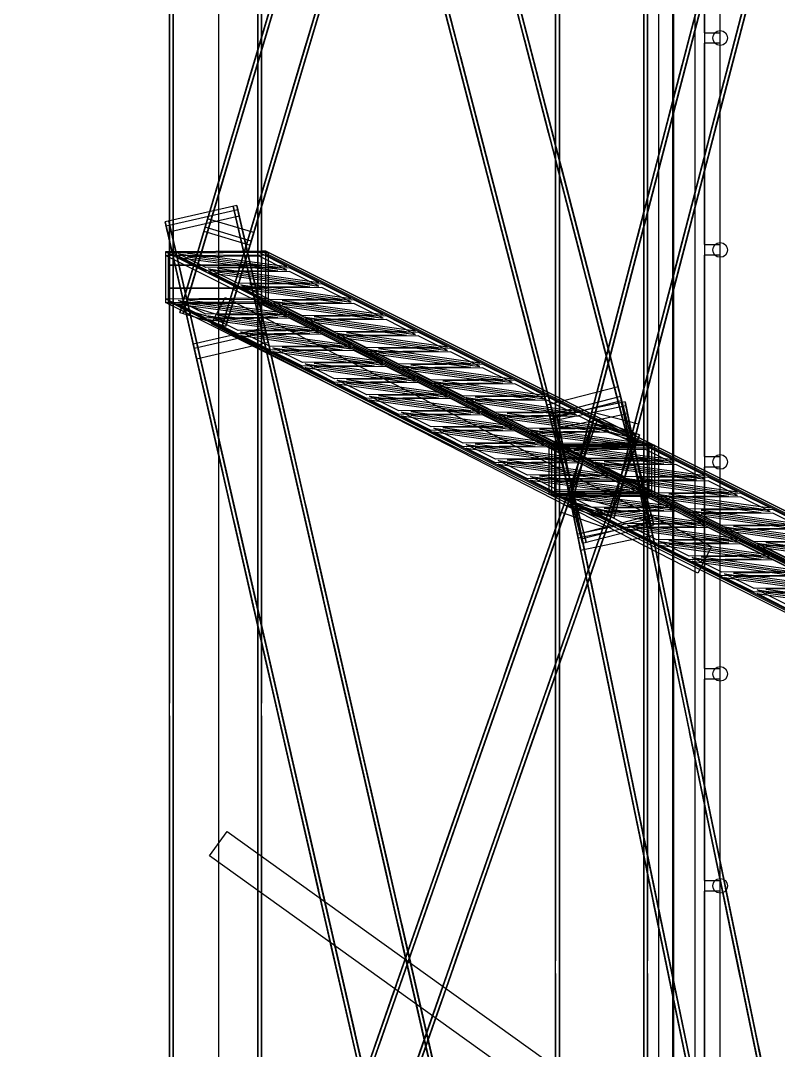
# Model space of a CAD drawing. Header units: millimetres. Extents: x -52000 to 48850, y -48850 to 51750.
# Drawn here: x 10455 to 13753, y -9019 to -4537 of the extents above; entities that cross this region are included whole.
import ezdxf

# ---------------------------------------------------------------- set-up
doc = ezdxf.new("R2010")
doc.units = ezdxf.units.MM
doc.layers.add('D-STR-DECK', color=7, linetype='Continuous', lineweight=25)
doc.layers.add('D-STR-STRC', color=7, linetype='Continuous', lineweight=25)

msp = doc.modelspace()

# ---------------------------------------------------------------- linework, layer by layer
at = {"layer": 'D-STR-DECK'}
for points in [[(13500, -11070), (13500, 11070), (13297.5, 10904), (13297.5, -10904)], [(13500, -11070), (13500, 11070), (13297.5, 10904), (13297.5, -10904)], [(13500, -11070), (13500, 11070), (13390, 11070), (13390, -11070)], [(13500, -11070), (13500, 11070), (13390, 11070), (13390, -11070)], [(13432.5, -11014.6), (13432.5, 11014.6), (11315.7, 9278.9), (11315.7, -9278.9)], [(13432.5, -11014.6), (13432.5, 11014.6), (13231, 10849.4), (13231, -10849.4)], [(13432.5, -11014.6), (13432.5, 11014.6), (13292.5, 11014.6), (13292.5, -11014.6)], [(9300, -10904), (13297.5, -10904), (13297.5, 10904), (9300, 10904)], [(13500, -4589.4), (13500, -3713.1), (13430, -3713.1), (13430, -4589.4)], [(13500, -5511.9), (13500, -4635.6), (13430, -4635.6), (13430, -5511.9)], [(13500, -6434.4), (13500, -5558.1), (13430, -5558.1), (13430, -6434.4)], [(11345.3, -5741.4), (13462.1, -6826.3), (13402.9, -6942), (11286, -5857.1)], [(13500, -7356.9), (13500, -6480.6), (13430, -6480.6), (13430, -7356.9)], [(13500, -8279.4), (13500, -7403.1), (13430, -7403.1), (13430, -8279.4)], [(11353.6, -8066.2), (13470.4, -9585), (13394.6, -9690.6), (11277.8, -8171.8)], [(13500, -9201.9), (13500, -8325.6), (13430, -8325.6), (13430, -9201.9)]]:
    msp.add_lwpolyline(points, close=True, dxfattribs=at)
for centre in [(13500, -4612.5), (13500, -5535), (13500, -6457.5), (13500, -7380), (13500, -8302.5)]:
    msp.add_circle(centre, 32, dxfattribs=at)
at = {"layer": 'D-STR-STRC'}
for points in [[(12783.9, -12983.9), (12783.9, 12983.9)], [(13183.9, -12983.9), (13183.9, 12983.9)], [(11103.4, -11303.4), (11103.4, 11303.4)], [(11503.4, -11303.4), (11503.4, 11303.4)], [(13066.5, -6172.5), (11386, 319.5)], [(13071, -6189.9), (11390.5, 302)], [(12756.7, -6252.7), (11076.2, 239.3)], [(12761.2, -6270.1), (11080.7, 221.8)], [(12933.2, 197.8), (11252.7, -5453.9)], [(12938.4, 215.4), (11257.9, -5436.3)], [(14616.3, 189.9), (12924.9, -6302.1)], [(14620.8, 207.1), (12929.4, -6284.9)], [(13134.5, 137.9), (11454, -5513.8)], [(13139.7, 155.6), (11459.2, -5496.1)], [(14819.5, 136.9), (13128.1, -6355)], [(14824, 154.1), (13132.6, -6337.8)], [(12828.1, -155.6), (11147.6, -5807.3)], [(12833.4, -137.9), (11152.9, -5789.6)], [(14526.7, -154.1), (12835.3, -6646.1)], [(14531.2, -136.9), (12839.7, -6628.9)], [(13029.4, -215.4), (11348.9, -5867.1)], [(13034.7, -197.8), (11354.2, -5849.5)], [(13206.6, -6713.8), (11526.1, -221.8)], [(14729.9, -207.1), (13038.5, -6699)], [(14734.4, -189.9), (13043, -6681.8)], [(13211.1, -6731.3), (11530.6, -239.3)], [(12896.8, -6794), (11216.3, -302)], [(12901.4, -6811.4), (11220.9, -319.5)], [(13076.9, -12673.4), (11396.4, -5341.2)], [(11407, -5387.3), (11396.4, -5341.2)], [(13080.8, -12690.6), (11400.3, -5358.4)], [(12765, -12744.9), (11084.5, -5412.7)], [(11095.1, -5458.8), (11084.5, -5412.7)], [(11269, -5399.1), (11257.9, -5436.3)], [(12768.9, -12762.1), (11088.4, -5429.9)], [(11470.3, -5458.9), (11459.2, -5496.1)], [(12765.5, -6383.7), (11085, -5543.5)], [(11096.9, -5549.4), (11085, -5543.5)], [(12785.3, -6383.6), (11104.8, -5543.3)], [(13182.5, -6380.7), (11502, -5540.5)], [(13202.4, -6380.6), (11521.9, -5540.3)], [(11533.8, -5546.3), (11521.9, -5540.3)], [(11103.4, -5701.7), (11103.4, -5601.7)], [(11503.4, -5701.7), (11503.4, -5601.7)], [(12765.5, -6603.3), (11085, -5763.1)], [(11096.9, -5769), (11085, -5763.1)], [(12785.3, -6603.2), (11104.8, -5762.9)], [(11158.7, -5770.1), (11147.6, -5807.3)], [(13182.5, -6600.3), (11502, -5760.1)], [(13202.4, -6600.2), (11521.9, -5759.9)], [(11533.8, -5765.9), (11521.9, -5759.9)], [(11360, -5829.9), (11348.9, -5867.1)], [(13198.9, -13205.8), (11518.4, -5873.6)], [(13202.9, -13222.9), (11522.4, -5890.7)], [(11532.9, -5936.9), (11522.4, -5890.7)], [(12887, -13277.3), (11206.5, -5945)], [(12890.9, -13294.4), (11210.4, -5962.2)], [(11221, -6008.4), (11210.4, -5962.2)], [(13066.5, -6172.5), (13055.7, -6130.7)], [(12756.7, -6252.7), (12745.9, -6210.8)], [(14777.6, -14379.4), (13086.1, -6196)], [(13097.1, -6248.9), (13086.1, -6196)], [(14781, -14395.8), (13089.5, -6212.4)], [(12949.9, -6271), (11269.4, -11082.5)], [(14464.2, -14444.1), (12772.8, -6260.7)], [(12783.7, -6313.7), (12772.8, -6260.7)], [(12940.9, -6240.5), (12929.4, -6284.9)], [(12949.9, -6271), (12938.6, -6303.3)], [(12943.7, -6288.8), (11263.2, -11100.3)], [(14467.6, -14460.6), (12776.2, -6277.2)], [(13144.1, -6293.5), (13132.6, -6337.8)], [(13141.9, -6358), (11461.4, -11169.5)], [(13148.1, -6340.3), (11467.6, -11151.8)], [(13148.1, -6340.3), (13136.8, -6372.6)], [(12765.5, -6383.7), (12753.6, -6377.8)], [(14457.2, -7229.7), (12765.8, -6384)], [(12778.6, -6390.5), (12765.8, -6384)], [(14477, -7229.6), (12785.6, -6383.9)], [(14873.7, -7226.2), (13182.3, -6380.5)], [(13202.4, -6380.6), (13190.5, -6374.6)], [(14893.5, -7226.1), (13202.1, -6380.4)], [(13215, -6386.8), (13202.1, -6380.4)], [(12783.9, -6542), (12783.9, -6442)], [(13183.9, -6542), (13183.9, -6442)], [(12825.9, -6625.9), (11145.4, -11437.4)], [(12765.5, -6603.3), (12753.6, -6597.4)], [(14457.2, -7449.3), (12765.8, -6603.6)], [(12778.6, -6610), (12765.8, -6603.6)], [(14477, -7449.1), (12785.6, -6603.4)], [(12846.8, -6601.7), (12835.3, -6646.1)], [(14873.7, -7445.8), (13182.3, -6600.1)], [(13202.4, -6600.2), (13190.5, -6594.2)], [(14893.5, -7445.6), (13202.1, -6599.9)], [(13215, -6606.3), (13202.1, -6599.9)], [(12819.7, -6643.6), (11139.2, -11455.1)], [(12819.7, -6643.6), (12808.5, -6675.9)], [(13050, -6654.6), (13038.5, -6699)], [(13018, -6712.9), (11337.5, -11524.3)], [(13024.2, -6695.1), (11343.7, -11506.6)], [(13018, -6712.9), (13006.7, -6745.2)], [(14883.1, -14890.1), (13191.7, -6706.7)], [(13211.1, -6731.3), (13200.3, -6689.4)], [(14886.5, -14906.6), (13195.1, -6723.2)], [(13206, -6776.1), (13195.1, -6723.2)], [(14569.7, -14954.9), (12878.3, -6771.5)], [(14573.1, -14971.3), (12881.7, -6788)], [(12892.7, -6840.9), (12881.7, -6788)], [(12901.4, -6811.4), (12890.5, -6769.6)]]:
    msp.add_lwpolyline(points, dxfattribs=at)
for points in [[(12799.9, -12983.9), (12799.9, -12983.9), (12799.9, 12983.9), (12799.9, 12983.9)], [(13167.9, -12983.9), (13167.9, -12983.9), (13167.9, 12983.9), (13167.9, 12983.9)], [(11119.4, -11303.4), (11119.4, -11303.4), (11119.4, 11303.4), (11119.4, 11303.4)], [(11487.4, -11303.4), (11487.4, -11303.4), (11487.4, 11303.4), (11487.4, 11303.4)], [(13195.7, -6735.3), (13051, -6176.5), (11370.5, 315.5), (11515.2, -243.3)], [(13211.1, -6731.3), (13066.5, -6172.5), (11386, 319.5), (11530.6, -239.3)], [(12901.4, -6811.4), (12756.7, -6252.7), (11076.2, 239.3), (11220.9, -319.5)], [(12916.8, -6807.4), (12772.2, -6248.7), (11091.7, 243.3), (11236.3, -315.5)], [(12938.4, 215.4), (12828.1, -155.6), (11147.6, -5807.3), (11257.9, -5436.3)], [(12953.8, 210.9), (12843.5, -160.1), (11163, -5811.9), (11273.3, -5440.8)], [(14620.8, 207.1), (14526.7, -154.1), (12835.3, -6646.1), (12929.4, -6284.9)], [(14636.3, 203), (14542.2, -158.1), (12850.7, -6650.1), (12944.9, -6288.9)], [(13124.4, 160.1), (13014.1, -210.9), (11333.6, -5862.6), (11443.9, -5491.6)], [(13139.7, 155.6), (13029.4, -215.4), (11348.9, -5867.1), (11459.2, -5496.1)], [(14808.5, 158.1), (14714.4, -203), (13023, -6695), (13117.1, -6333.8)], [(14824, 154.1), (14729.9, -207.1), (13038.5, -6699), (13132.6, -6337.8)], [(12319, -4561.7), (12202.6, -4112.1), (12073.4, -3612.9)], [(12334.5, -4557.7), (12218.1, -4108.1), (12088.9, -3608.9)], [(12339.8, -4578.2), (12210.6, -4079), (12094.2, -3629.4)], [(12324.3, -4582.2), (12195.1, -4083), (12078.7, -3633.4)], [(11103.4, -5601.7), (11103.4, -5601.7), (11103.4, -3795.3), (11103.4, -3795.3)], [(11119.4, -5601.7), (11119.4, -5601.7), (11119.4, -3795.3), (11119.4, -3795.3)], [(11487.4, -5601.7), (11487.4, -5601.7), (11487.4, -3795.3), (11487.4, -3795.3)], [(11503.4, -5601.7), (11503.4, -5601.7), (11503.4, -3795.3), (11503.4, -3795.3)], [(12753.3, -5026.6), (12636.9, -4576.9), (12507.7, -4077.7)], [(12768.8, -5022.6), (12652.4, -4572.9), (12523.2, -4073.7)], [(11652.7, -4108.7), (11575.2, -4369.3), (11446.2, -4803)], [(11659.5, -4085.7), (11530.6, -4519.4), (11453.1, -4780)], [(11668, -4113.2), (11590.5, -4373.8), (11461.6, -4807.6)], [(11674.9, -4090.2), (11545.9, -4524), (11468.4, -4784.6)], [(12758.6, -5047), (12629.4, -4547.9), (12513, -4098.2)], [(12774.1, -5043), (12644.9, -4543.8), (12528.5, -4094.2)], [(11838.7, -4164), (11761.2, -4424.6), (11632.2, -4858.3)], [(11845.5, -4141), (11716.5, -4574.7), (11639, -4835.3)], [(11860.8, -4145.5), (11731.9, -4579.3), (11654.4, -4839.9)], [(12459, -5102.7), (12342.6, -4653.1), (12213.4, -4153.9)], [(12474.5, -5098.7), (12358.1, -4649.1), (12228.9, -4149.9)], [(11854, -4168.5), (11776.5, -4429.1), (11647.5, -4862.9)], [(12464.3, -5123.2), (12335.1, -4624), (12218.7, -4174.4)], [(12479.8, -5119.2), (12350.6, -4620), (12234.2, -4170.4)], [(13471, -4206.2), (13404.9, -4459.9), (13275.5, -4956.5)], [(13475.8, -4187.5), (13346.4, -4684.1), (13280.3, -4937.8)], [(13486.4, -4210.2), (13420.3, -4463.9), (13291, -4960.5)], [(13491.3, -4191.5), (13361.9, -4688.1), (13295.8, -4941.8)], [(13658.7, -4255.1), (13592.6, -4508.8), (13463.2, -5005.4)], [(13663.6, -4236.4), (13534.2, -4733), (13468.1, -4986.7)], [(13679, -4240.4), (13549.7, -4737.1), (13483.6, -4990.7)], [(13674.2, -4259.2), (13608.1, -4512.8), (13478.7, -5009.5)], [(12783.9, -6442), (12783.9, -6442), (12783.9, -4355.5), (12783.9, -4355.5)], [(12799.9, -6442), (12799.9, -6442), (12799.9, -4355.5), (12799.9, -4355.5)], [(13167.9, -6442), (13167.9, -6442), (13167.9, -4355.5), (13167.9, -4355.5)], [(13183.9, -6442), (13183.9, -6442), (13183.9, -4355.5), (13183.9, -4355.5)], [(11519.5, -4556.6), (11390.5, -4990.4), (11313, -5251)], [(11534.8, -4561.2), (11405.9, -4995), (11328.4, -5255.6)], [(11512.7, -4579.6), (11435.2, -4840.2), (11306.2, -5274)], [(11528, -4584.2), (11450.5, -4844.8), (11321.5, -5278.6)], [(11705.5, -4611.9), (11576.5, -5045.7), (11499, -5306.3)], [(12908.9, -5563.6), (12792.5, -5113.9), (12663.3, -4614.7)], [(11698.6, -4634.9), (11621.1, -4895.5), (11492.1, -5329.3)], [(11713.9, -4639.5), (11636.5, -4900.1), (11507.5, -5333.9)], [(11720.8, -4616.5), (11591.8, -5050.3), (11514.3, -5310.9)], [(12893.4, -5567.6), (12777, -5117.9), (12647.8, -4618.7)], [(12898.7, -5588), (12769.5, -5088.9), (12653.1, -4639.2)], [(12914.2, -5584), (12785, -5084.8), (12668.6, -4635.2)], [(12599.1, -5643.7), (12482.7, -5194.1), (12353.5, -4694.9)], [(12614.6, -5639.7), (12498.2, -5190.1), (12369, -4690.9)], [(12604.4, -5664.2), (12475.2, -5165), (12358.8, -4715.4)], [(12619.9, -5660.2), (12490.7, -5161), (12374.3, -4711.4)], [(13330, -4747.2), (13263.9, -5000.9), (13134.5, -5497.5)], [(13334.9, -4728.5), (13205.5, -5225.1), (13139.4, -5478.8)], [(13350.4, -4732.5), (13221, -5229.1), (13154.9, -5482.8)], [(13345.5, -4751.2), (13279.4, -5004.9), (13150, -5501.5)], [(13522.6, -4777.4), (13393.2, -5274), (13327.1, -5527.7)], [(13538.1, -4781.4), (13408.7, -5278), (13342.6, -5531.7)], [(13517.7, -4796.1), (13451.6, -5049.8), (13322.2, -5546.4)], [(13533.2, -4800.2), (13467.1, -5053.8), (13337.7, -5550.5)], [(11372.6, -5050.6), (11295.1, -5311.2), (11174.2, -5718)], [(11379.5, -5027.6), (11258.5, -5434.4), (11181, -5695)], [(11388, -5055.2), (11310.5, -5315.8), (11189.5, -5722.6)], [(11394.8, -5032.2), (11273.8, -5439), (11196.3, -5699.6)], [(11558.6, -5105.9), (11481.1, -5366.5), (11360.1, -5773.3)], [(11565.4, -5082.9), (11444.5, -5489.7), (11367, -5750.3)], [(11580.7, -5087.5), (11459.8, -5494.3), (11382.3, -5754.9)], [(11573.9, -5110.5), (11496.4, -5371.1), (11375.5, -5777.9)], [(13033.4, -6108.6), (12917, -5658.9), (12787.8, -5159.7)], [(13038.7, -6129), (12909.5, -5629.9), (12793.1, -5180.2)], [(13048.9, -6104.5), (12932.5, -5654.9), (12803.3, -5155.7)], [(13054.2, -6125), (12925, -5625.8), (12808.6, -5176.2)], [(12739.1, -6184.7), (12622.7, -5735.1), (12493.5, -5235.9)], [(12754.6, -6180.7), (12638.2, -5731.1), (12509, -5231.9)], [(12744.4, -6205.2), (12615.2, -5706), (12498.8, -5256.4)], [(12759.9, -6201.2), (12630.7, -5702), (12514.3, -5252.4)], [(13189, -5288.2), (13123, -5541.9), (12993.6, -6038.5)], [(13193.9, -5269.5), (13064.5, -5766.1), (12998.4, -6019.8)], [(13209.4, -5273.5), (13080, -5770.1), (13013.9, -6023.8)], [(13204.5, -5292.2), (13138.4, -5545.9), (13009, -6042.5)], [(13381.7, -5318.4), (13252.3, -5815), (13186.2, -6068.7)], [(13397.1, -5322.4), (13267.8, -5819), (13201.7, -6072.7)], [(11088.4, -5429.9), (11400.3, -5358.4), (11396.4, -5341.2), (11084.5, -5412.7)], [(11210.4, -5962.2), (11522.4, -5890.7), (11396.4, -5341.2), (11084.5, -5412.7)], [(13187.3, -13226.5), (13061.3, -12677), (11380.8, -5344.8), (11506.8, -5894.3)], [(13202.9, -13222.9), (13076.9, -12673.4), (11396.4, -5341.2), (11522.4, -5890.7)], [(13376.8, -5337.1), (13310.7, -5590.8), (13181.3, -6087.4)], [(13392.3, -5341.2), (13326.2, -5594.8), (13196.8, -6091.5)], [(12890.9, -13294.4), (12765, -12744.9), (11084.5, -5412.7), (11210.4, -5962.2)], [(11221, -6008.4), (11532.9, -5936.9), (11407, -5387.3), (11095.1, -5458.8)], [(12906.5, -13290.9), (12780.6, -12741.3), (11100.1, -5409.1), (11226, -5958.6)], [(11470.3, -5458.9), (11269, -5399.1), (11158.7, -5770.1), (11360, -5829.9)], [(11459.2, -5496.1), (11257.9, -5436.3), (11147.6, -5807.3), (11348.9, -5867.1)], [(11459.2, -5496.1), (11257.9, -5436.3), (11252.7, -5453.9), (11454, -5513.8)], [(11627.2, -6419.7), (11525.8, -5977.5), (11404, -5446)], [(11631.3, -6437.5), (11509.5, -5906.1), (11408.1, -5463.9)], [(11642.8, -6416.1), (11541.4, -5973.9), (11419.6, -5442.4)], [(11646.9, -6434), (11525.1, -5902.5), (11423.7, -5460.3)], [(11346.4, -6484), (11245.1, -6041.8), (11123.3, -5510.4)], [(13202.4, -6380.6), (12765.5, -6383.7), (11085, -5543.5), (11521.9, -5540.3)], [(11521.9, -5759.9), (11521.9, -5540.3), (11085, -5543.5), (11085, -5763.1)], [(11104.8, -5762.9), (11104.8, -5543.3), (11085, -5543.5), (11085, -5763.1)], [(13202.4, -6396.6), (12765.5, -6399.7), (11085, -5559.5), (11521.9, -5556.3)], [(11533.8, -5765.9), (11533.8, -5546.3), (11096.9, -5549.4), (11096.9, -5769)], [(11330.9, -6487.6), (11229.5, -6045.4), (11107.7, -5513.9)], [(11335, -6505.4), (11213.1, -5974), (11111.8, -5531.8)], [(11350.5, -6501.9), (11228.7, -5970.4), (11127.4, -5528.2)], [(11574.2, -5609.3), (11261.5, -5611.6), (11142, -5551.8)], [(11613.6, -5606.3), (11494, -5546.6), (11181.3, -5548.8)], [(11521.9, -5759.9), (11521.9, -5540.3), (11502, -5540.5), (11502, -5760.1)], [(11103.4, -5601.7), (11503.4, -5601.7), (11503.4, -5601.7), (11103.4, -5601.7)], [(11574.2, -5625.3), (11261.5, -5627.6), (11142, -5567.8)], [(11613.6, -5622.3), (11494, -5562.5), (11181.3, -5564.8)], [(11714.3, -5679.4), (11401.5, -5681.6), (11273.4, -5617.5)], [(11714.3, -5695.3), (11401.5, -5697.6), (11273.4, -5633.5)], [(11753.6, -5676.4), (11625.5, -5612.3), (11312.7, -5614.5)], [(11753.6, -5692.3), (11625.5, -5628.3), (11312.7, -5630.5)], [(11854.3, -5749.4), (11541.6, -5751.6), (11413.4, -5687.5)], [(11893.6, -5746.4), (11765.5, -5682.3), (11452.7, -5684.6)], [(11103.4, -7508.1), (11103.4, -7508.1), (11103.4, -5701.7), (11103.4, -5701.7)], [(11103.4, -5701.7), (11503.4, -5701.7), (11503.4, -5701.7), (11103.4, -5701.7)], [(11119.4, -7508.1), (11119.4, -7508.1), (11119.4, -5701.7), (11119.4, -5701.7)], [(11854.3, -5765.3), (11541.6, -5767.6), (11413.4, -5703.5)], [(11893.6, -5762.3), (11765.5, -5698.3), (11452.7, -5700.5)], [(11487.4, -7508.1), (11487.4, -7508.1), (11487.4, -5701.7), (11487.4, -5701.7)], [(11503.4, -7508.1), (11503.4, -7508.1), (11503.4, -5701.7), (11503.4, -5701.7)], [(13165.6, -6619.2), (13049.2, -6169.6), (12927.9, -5700.7)], [(13170.9, -6639.7), (13049.5, -6170.8), (12933.2, -5721.2)], [(13181.1, -6615.2), (13064.7, -6165.6), (12943.3, -5696.7)], [(13186.4, -6635.7), (13065, -6166.8), (12948.6, -5717.2)], [(13202.4, -6584.2), (12765.5, -6587.4), (11085, -5747.1), (11521.9, -5744)], [(13202.4, -6600.2), (12765.5, -6603.3), (11085, -5763.1), (11521.9, -5759.9)], [(11574.2, -5813), (11261.5, -5815.2), (11142, -5755.5)], [(11574.2, -5828.9), (11261.5, -5831.2), (11142, -5771.4)], [(11613.6, -5810), (11494, -5750.2), (11181.3, -5752.5)], [(11613.6, -5825.9), (11494, -5766.2), (11181.3, -5768.4)], [(11994.4, -5819.4), (11681.6, -5821.6), (11553.5, -5757.6)], [(11994.4, -5835.4), (11681.6, -5837.6), (11553.5, -5773.5)], [(12033.7, -5816.4), (11905.5, -5752.3), (11592.8, -5754.6)], [(12033.7, -5832.4), (11905.5, -5768.3), (11592.8, -5770.5)], [(12871.3, -6695.4), (12754.9, -6245.8), (12633.6, -5776.9)], [(12886.8, -6691.4), (12770.4, -6241.8), (12649, -5772.9)], [(11354.2, -5849.5), (11152.9, -5789.6), (11147.6, -5807.3), (11348.9, -5867.1)], [(11714.3, -5883), (11401.5, -5885.2), (11273.4, -5821.2)], [(11753.6, -5880), (11625.5, -5815.9), (11312.7, -5818.2)], [(12173.7, -5886.4), (12045.6, -5822.3), (11732.8, -5824.6)], [(12876.6, -6715.9), (12755.2, -6247), (12638.9, -5797.4)], [(12892.1, -6711.9), (12770.7, -6243), (12654.3, -5793.4)], [(13053, -5810.5), (12932, -6274.9), (12865.9, -6528.6)], [(13068.5, -5814.5), (12947.5, -6279), (12881.4, -6532.6)], [(11714.3, -5899), (11401.5, -5901.2), (11273.4, -5837.1)], [(11753.6, -5896), (11625.5, -5831.9), (11312.7, -5834.1)], [(12134.4, -5889.4), (11821.6, -5891.7), (11693.5, -5827.6)], [(12134.4, -5905.4), (11821.6, -5907.6), (11693.5, -5843.6)], [(12173.7, -5902.4), (12045.6, -5838.3), (11732.8, -5840.6)], [(13048.1, -5829.2), (12982, -6082.9), (12861, -6547.3)], [(13063.6, -5833.2), (12997.5, -6086.9), (12876.5, -6551.4)], [(13240.7, -5859.4), (13119.7, -6323.8), (13053.6, -6577.5)], [(13256.2, -5863.4), (13135.2, -6327.9), (13069.1, -6581.6)], [(11210.4, -5962.2), (11522.4, -5890.7), (11518.4, -5873.6), (11206.5, -5945)], [(11854.3, -5953), (11541.6, -5955.3), (11413.4, -5891.2)], [(11854.3, -5969), (11541.6, -5971.2), (11413.4, -5907.2)], [(11893.6, -5950), (11765.5, -5885.9), (11452.7, -5888.2)], [(11893.6, -5966), (11765.5, -5901.9), (11452.7, -5904.2)], [(12274.4, -5959.4), (11961.7, -5961.7), (11833.5, -5897.6)], [(12274.4, -5975.4), (11961.7, -5977.7), (11833.5, -5913.6)], [(12313.8, -5956.4), (12185.6, -5892.4), (11872.9, -5894.6)], [(12313.8, -5972.4), (12185.6, -5908.3), (11872.9, -5910.6)], [(13235.8, -5878.1), (13169.7, -6131.8), (13048.7, -6596.2)], [(13251.3, -5882.1), (13185.2, -6135.8), (13064.2, -6600.3)], [(12033.7, -6020), (11905.5, -5956), (11592.8, -5958.2)], [(11994.4, -6023), (11681.6, -6025.3), (11553.5, -5961.2)], [(11994.4, -6039), (11681.6, -6041.2), (11553.5, -5977.2)], [(12033.7, -6036), (11905.5, -5971.9), (11592.8, -5974.2)], [(12414.5, -6029.5), (12101.7, -6031.7), (11973.6, -5967.6)], [(12414.5, -6045.4), (12101.7, -6047.7), (11973.6, -5983.6)], [(12453.8, -6026.5), (12325.7, -5962.4), (12012.9, -5964.6)], [(12453.8, -6042.4), (12325.7, -5978.4), (12012.9, -5980.6)], [(11767.2, -7030.7), (11665.9, -6588.5), (11536.4, -6023.6)], [(11771.3, -7048.5), (11641.8, -6483.7), (11540.5, -6041.5)], [(11782.8, -7027.1), (11681.5, -6584.9), (11552, -6020)], [(11786.9, -7045), (11657.4, -6480.1), (11556.1, -6037.9)], [(12134.4, -6093.1), (11821.6, -6095.3), (11693.5, -6031.2)], [(12134.4, -6109), (11821.6, -6111.3), (11693.5, -6047.2)], [(12173.7, -6090.1), (12045.6, -6026), (11732.8, -6028.2)], [(12173.7, -6106), (12045.6, -6042), (11732.8, -6044.2)], [(12554.5, -6099.5), (12241.8, -6101.7), (12113.6, -6037.7)], [(12593.9, -6096.5), (12465.7, -6032.4), (12152.9, -6034.7)], [(12593.9, -6112.5), (12465.7, -6048.4), (12152.9, -6050.6)], [(11470.9, -7098.6), (11369.5, -6656.4), (11240.1, -6091.5)], [(11486.5, -7095), (11385.1, -6652.8), (11255.7, -6087.9)], [(12554.5, -6115.5), (12241.8, -6117.7), (12113.6, -6053.6)], [(11475, -7116.5), (11345.5, -6551.6), (11244.2, -6109.4)], [(11490.6, -7112.9), (11361.1, -6548), (11259.8, -6105.8)], [(12274.4, -6163.1), (11961.7, -6165.3), (11833.5, -6101.2)], [(12274.4, -6179), (11961.7, -6181.3), (11833.5, -6117.2)], [(12313.8, -6160.1), (12185.6, -6096), (11872.9, -6098.2)], [(12313.8, -6176), (12185.6, -6112), (11872.9, -6114.2)], [(12694.6, -6169.5), (12381.8, -6171.7), (12253.7, -6107.7)], [(12694.6, -6185.5), (12381.8, -6187.7), (12253.7, -6123.6)], [(12733.9, -6166.5), (12605.8, -6102.4), (12293, -6104.7)], [(12733.9, -6182.5), (12605.8, -6118.4), (12293, -6120.6)], [(12890.5, -6769.6), (13200.3, -6689.4), (13055.7, -6130.7), (12745.9, -6210.8)], [(12414.5, -6233.1), (12101.7, -6235.3), (11973.6, -6171.3)], [(12453.8, -6230.1), (12325.7, -6166), (12012.9, -6168.3)], [(12453.8, -6246.1), (12325.7, -6182), (12012.9, -6184.2)], [(12834.6, -6239.5), (12521.8, -6241.8), (12393.7, -6177.7)], [(12873.9, -6236.5), (12745.8, -6172.5), (12433, -6174.7)], [(12761.2, -6270.1), (13071, -6189.9), (13066.5, -6172.5), (12756.7, -6252.7)], [(12901.4, -6811.4), (13211.1, -6731.3), (13066.5, -6172.5), (12756.7, -6252.7)], [(12414.5, -6249.1), (12101.7, -6251.3), (11973.6, -6187.2)], [(12834.6, -6255.5), (12521.8, -6257.7), (12393.7, -6193.7)], [(12873.9, -6252.5), (12745.8, -6188.4), (12433, -6190.7)], [(12776.2, -6277.2), (13089.5, -6212.4), (13086.1, -6196), (12772.8, -6260.7)], [(12881.7, -6788), (13195.1, -6723.2), (13086.1, -6196), (12772.8, -6260.7)], [(14870.9, -14909.8), (14761.9, -14382.6), (13070.5, -6199.2), (13179.4, -6726.4)], [(14886.5, -14906.6), (14777.6, -14379.4), (13086.1, -6196), (13195.1, -6723.2)], [(12949.9, -6271), (12819.7, -6643.6), (11139.2, -11455.1), (11269.4, -11082.5)], [(12554.5, -6303.1), (12241.8, -6305.4), (12113.6, -6241.3)], [(12554.5, -6319.1), (12241.8, -6321.3), (12113.6, -6257.3)], [(12593.9, -6300.1), (12465.7, -6236), (12152.9, -6238.3)], [(12593.9, -6316.1), (12465.7, -6252), (12152.9, -6254.3)], [(12974.7, -6309.5), (12661.9, -6311.8), (12533.7, -6247.7)], [(12974.7, -6325.5), (12661.9, -6327.8), (12533.7, -6263.7)], [(13014, -6306.5), (12885.8, -6242.5), (12573.1, -6244.7)], [(13014, -6322.5), (12885.8, -6258.4), (12573.1, -6260.7)], [(14573.1, -14971.3), (14464.2, -14444.1), (12772.8, -6260.7), (12881.7, -6788)], [(12892.7, -6840.9), (13206, -6776.1), (13097.1, -6248.9), (12783.7, -6313.7)], [(14588.8, -14968.1), (14479.8, -14440.9), (12788.4, -6257.5), (12897.4, -6784.7)], [(13148.1, -6340.3), (12949.9, -6271), (12819.7, -6643.6), (13018, -6712.9)], [(13144.1, -6293.5), (12940.9, -6240.5), (12846.8, -6601.7), (13050, -6654.6)], [(13148.1, -6340.3), (12949.9, -6271), (12943.7, -6288.8), (13141.9, -6358)], [(12965, -6276.3), (12834.8, -6648.9), (11154.3, -11460.4), (11284.5, -11087.8)], [(12694.6, -6373.1), (12381.8, -6375.4), (12253.7, -6311.3)], [(12733.9, -6370.1), (12605.8, -6306.1), (12293, -6308.3)], [(13106.1, -6375.2), (12793.3, -6377.5), (12673.8, -6317.7)], [(13145.4, -6372.3), (13025.9, -6312.5), (12713.1, -6314.7)], [(13136.8, -6372.6), (12938.6, -6303.3), (12808.5, -6675.9), (13006.7, -6745.2)], [(13132.6, -6337.8), (12929.4, -6284.9), (12835.3, -6646.1), (13038.5, -6699)], [(13132.6, -6337.8), (12929.4, -6284.9), (12924.9, -6302.1), (13128.1, -6355)], [(13302.9, -7323.8), (13215.2, -6899.5), (13093.1, -6308.9)], [(13318.6, -7320.6), (13230.9, -6896.3), (13108.8, -6305.7)], [(13321.3, -7333.8), (13199.2, -6743.2), (13111.5, -6318.9)], [(13133, -6335), (13002.9, -6707.6), (11322.4, -11519.1), (11452.5, -11146.5)], [(13148.1, -6340.3), (13018, -6712.9), (11337.5, -11524.3), (11467.6, -11151.8)], [(12694.6, -6389.1), (12381.8, -6391.4), (12253.7, -6327.3)], [(12733.9, -6386.1), (12605.8, -6322), (12293, -6324.3)], [(13106.1, -6391.2), (12793.3, -6393.5), (12673.8, -6333.7)], [(12921.1, -6353.4), (12800.5, -6698.6), (12709.1, -6960.3)], [(13145.4, -6388.2), (13025.9, -6328.5), (12713.1, -6330.7)], [(12936.2, -6358.6), (12815.6, -6703.9), (12724.2, -6965.6)], [(13305.6, -7337), (13183.6, -6746.4), (13095.9, -6322.2)], [(12834.6, -6443.2), (12521.8, -6445.4), (12393.7, -6381.3)], [(12834.6, -6459.1), (12521.8, -6461.4), (12393.7, -6397.3)], [(12873.9, -6440.2), (12745.8, -6376.1), (12433, -6378.3)], [(12873.9, -6456.1), (12745.8, -6392.1), (12433, -6394.3)], [(12912.2, -6378.7), (12820.8, -6640.4), (12700.3, -6985.7)], [(12927.4, -6384), (12835.9, -6645.7), (12715.4, -6991)], [(13190.5, -6594.2), (13190.5, -6374.6), (12753.6, -6377.8), (12753.6, -6597.4)], [(13202.4, -6600.2), (13202.4, -6380.6), (12765.5, -6383.7), (12765.5, -6603.3)], [(12785.3, -6603.2), (12785.3, -6383.6), (12765.5, -6383.7), (12765.5, -6603.3)], [(14893.5, -7226.1), (14457.2, -7229.7), (12765.8, -6384), (13202.1, -6380.4)], [(13202.1, -6599.9), (13202.1, -6380.4), (12765.8, -6384), (12765.8, -6603.6)], [(12785.6, -6603.4), (12785.6, -6383.9), (12765.8, -6384), (12765.8, -6603.6)], [(14893.5, -7242), (14457.2, -7245.7), (12765.8, -6400), (13202.1, -6396.3)], [(13215, -6606.3), (13215, -6386.8), (12778.6, -6390.5), (12778.6, -6610)], [(13005.2, -7385.3), (12917.5, -6961.1), (12795.4, -6370.5)], [(13007.9, -7398.6), (12885.9, -6808), (12798.2, -6383.7)], [(13020.9, -7382.1), (12933.2, -6957.8), (12811.1, -6367.2)], [(13023.6, -7395.3), (12901.5, -6804.7), (12813.8, -6380.5)], [(13255.2, -6449.8), (12942.8, -6452.4), (12824.1, -6393)], [(13255.2, -6465.7), (12942.8, -6468.4), (12824.1, -6409)], [(13294, -6446.5), (13175.3, -6387.1), (12862.9, -6389.8)], [(13294, -6462.5), (13175.3, -6403.1), (12862.9, -6405.7)], [(13202.1, -6599.9), (13202.1, -6380.4), (13182.3, -6380.5), (13182.3, -6600.1)], [(13202.4, -6600.2), (13202.4, -6380.6), (13182.5, -6380.7), (13182.5, -6600.3)], [(12974.7, -6513.2), (12661.9, -6515.4), (12533.7, -6451.3)], [(13014, -6510.2), (12885.8, -6446.1), (12573.1, -6448.4)], [(12783.9, -6442), (13183.9, -6442), (13183.9, -6442), (12783.9, -6442)], [(13095.4, -6442.7), (13004, -6704.4), (12883.4, -7049.7)], [(13104.3, -6417.3), (12983.7, -6762.6), (12892.3, -7024.3)], [(13110.5, -6448), (13019.1, -6709.7), (12898.5, -7054.9)], [(13119.4, -6422.6), (12998.8, -6767.8), (12907.4, -7029.5)], [(13435, -6517), (13306.9, -6452.9), (12994.5, -6455.6)], [(12974.7, -6529.1), (12661.9, -6531.4), (12533.7, -6467.3)], [(13014, -6526.1), (12885.8, -6462.1), (12573.1, -6464.3)], [(13396.2, -6520.2), (13083.8, -6522.9), (12955.7, -6458.8)], [(13396.2, -6536.2), (13083.8, -6538.8), (12955.7, -6474.8)], [(13435, -6532.9), (13306.9, -6468.9), (12994.5, -6471.5)], [(13106.1, -6578.9), (12793.3, -6581.1), (12673.8, -6521.4)], [(13106.1, -6594.9), (12793.3, -6597.1), (12673.8, -6537.3)], [(13145.4, -6575.9), (13025.9, -6516.1), (12713.1, -6518.4)], [(13145.4, -6591.9), (13025.9, -6532.1), (12713.1, -6534.3)], [(12783.9, -8628.4), (12783.9, -8628.4), (12783.9, -6542), (12783.9, -6542)], [(12783.9, -6542), (13183.9, -6542), (13183.9, -6542), (12783.9, -6542)], [(12799.9, -8628.4), (12799.9, -8628.4), (12799.9, -6542), (12799.9, -6542)], [(13537.1, -6590.7), (13224.7, -6593.4), (13096.7, -6529.3)], [(13575.9, -6587.5), (13447.9, -6523.4), (13135.5, -6526)], [(13575.9, -6603.4), (13447.9, -6539.4), (13135.5, -6542)], [(13167.9, -8628.4), (13167.9, -8628.4), (13167.9, -6542), (13167.9, -6542)], [(13183.9, -8628.4), (13183.9, -8628.4), (13183.9, -6542), (13183.9, -6542)], [(14893.5, -7429.6), (14457.2, -7433.3), (12765.8, -6587.6), (13202.1, -6583.9)], [(13537.1, -6606.7), (13224.7, -6609.3), (13096.7, -6545.3)], [(11922.8, -7638.1), (11821.5, -7195.9), (11692, -6631)], [(14893.5, -7445.6), (14457.2, -7449.3), (12765.8, -6603.6), (13202.1, -6599.9)], [(13024.2, -6695.1), (12825.9, -6625.9), (12819.7, -6643.6), (13018, -6712.9)], [(13255.2, -6653.3), (12942.8, -6656), (12824.1, -6596.6)], [(13255.2, -6669.3), (12942.8, -6671.9), (12824.1, -6612.6)], [(13043, -6681.8), (12839.7, -6628.9), (12835.3, -6646.1), (13038.5, -6699)], [(13294, -6650.1), (13175.3, -6590.7), (12862.9, -6593.3)], [(13294, -6666), (13175.3, -6606.7), (12862.9, -6609.3)], [(13678.1, -6661.2), (13365.7, -6663.8), (13237.6, -6599.8)], [(13678.1, -6677.2), (13365.7, -6679.8), (13237.6, -6615.8)], [(13716.9, -6657.9), (13588.8, -6593.9), (13276.4, -6596.5)], [(13716.9, -6673.9), (13588.8, -6609.9), (13276.4, -6612.5)], [(11907.3, -7641.7), (11805.9, -7199.5), (11676.4, -6634.6)], [(11911.3, -7659.6), (11781.9, -7094.7), (11680.5, -6652.5)], [(11926.9, -7656), (11797.5, -7091.1), (11696.1, -6648.9)], [(13396.2, -6723.8), (13083.8, -6726.5), (12955.7, -6662.4)], [(13435, -6720.5), (13306.9, -6656.5), (12994.5, -6659.1)], [(13435, -6736.5), (13306.9, -6672.5), (12994.5, -6675.1)], [(13819, -6731.7), (13506.6, -6734.3), (13378.6, -6670.3)], [(13857.9, -6728.4), (13729.8, -6664.4), (13417.4, -6667)], [(11610.9, -7709.6), (11509.6, -7267.4), (11380.1, -6702.5)], [(11615, -7727.5), (11485.6, -7162.6), (11384.2, -6720.4)], [(11626.5, -7706), (11525.2, -7263.8), (11395.7, -6699)], [(11630.6, -7723.9), (11501.2, -7159), (11399.8, -6716.8)], [(12881.7, -6788), (13195.1, -6723.2), (13191.7, -6706.7), (12878.3, -6771.5)], [(12901.4, -6811.4), (13211.1, -6731.3), (13206.6, -6713.8), (12896.8, -6794)], [(13396.2, -6739.8), (13083.8, -6742.4), (12955.7, -6678.4)], [(13819, -6747.6), (13506.6, -6750.3), (13378.6, -6686.2)], [(13857.9, -6744.4), (13729.8, -6680.3), (13417.4, -6683)], [(12780.4, -6756.3), (12689, -7018), (12560.2, -7386.6)], [(12789.3, -6730.9), (12660.5, -7099.6), (12569.1, -7361.3)], [(12795.5, -6761.6), (12704.1, -7023.3), (12575.3, -7391.9)], [(12804.4, -6736.2), (12675.6, -7104.8), (12584.2, -7366.5)], [(13537.1, -6794.3), (13224.7, -6796.9), (13096.7, -6732.9)], [(13537.1, -6810.3), (13224.7, -6812.9), (13096.7, -6748.9)], [(13575.9, -6791), (13447.9, -6727), (13135.5, -6729.6)], [(13575.9, -6807), (13447.9, -6742.9), (13135.5, -6745.6)], [(13960, -6802.2), (13647.6, -6804.8), (13519.5, -6740.7)], [(13960, -6818.1), (13647.6, -6820.8), (13519.5, -6756.7)], [(13998.8, -6798.9), (13870.7, -6734.8), (13558.3, -6737.5)], [(13998.8, -6814.8), (13870.7, -6750.8), (13558.3, -6753.4)], [(12972.4, -6794.9), (12843.6, -7163.5), (12752.2, -7425.2)], [(12987.5, -6800.1), (12858.7, -7168.8), (12767.3, -7430.5)], [(13678.1, -6864.8), (13365.7, -6867.4), (13237.6, -6803.4)], [(13716.9, -6861.5), (13588.8, -6797.5), (13276.4, -6800.1)], [(14100.9, -6872.6), (13788.5, -6875.3), (13660.5, -6811.2)], [(14139.8, -6869.4), (14011.7, -6805.3), (13699.3, -6807.9)], [(12963.5, -6820.3), (12872.1, -7082), (12743.4, -7450.6)], [(12978.6, -6825.5), (12887.2, -7087.2), (12758.5, -7455.9)], [(13678.1, -6880.7), (13365.7, -6883.4), (13237.6, -6819.3)], [(13716.9, -6877.5), (13588.8, -6813.4), (13276.4, -6816.1)], [(14100.9, -6888.6), (13788.5, -6891.2), (13660.5, -6827.2)], [(14139.8, -6885.3), (14011.7, -6821.3), (13699.3, -6823.9)], [(13819, -6935.2), (13506.6, -6937.9), (13378.6, -6873.8)], [(13819, -6951.2), (13506.6, -6953.8), (13378.6, -6889.8)], [(13857.9, -6932), (13729.8, -6867.9), (13417.4, -6870.6)], [(13857.9, -6947.9), (13729.8, -6883.9), (13417.4, -6886.5)], [(13960, -7005.7), (13647.6, -7008.4), (13519.5, -6944.3)], [(13998.8, -7002.4), (13870.7, -6938.4), (13558.3, -6941)], [(13443.9, -8005.7), (13356.2, -7581.5), (13226.2, -6952.5)], [(13446.6, -8019), (13316.6, -7390), (13228.9, -6965.7)], [(13459.5, -8002.5), (13371.8, -7578.3), (13241.8, -6949.3)], [(13462.3, -8015.7), (13332.3, -7386.7), (13244.6, -6962.5)], [(13960, -7021.7), (13647.6, -7024.3), (13519.5, -6960.3)], [(13998.8, -7018.4), (13870.7, -6954.4), (13558.3, -6957)], [(13146.1, -8067.3), (13058.5, -7643), (12928.4, -7014)], [(13148.9, -8080.5), (13018.9, -7451.5), (12931.2, -7027.3)], [(13161.8, -8064), (13074.1, -7639.8), (12944.1, -7010.8)], [(13164.5, -8077.3), (13034.5, -7448.3), (12946.9, -7024)], [(14100.9, -7076.2), (13788.5, -7078.8), (13660.5, -7014.8)], [(14100.9, -7092.2), (13788.5, -7094.8), (13660.5, -7030.8)], [(14139.8, -7072.9), (14011.7, -7008.9), (13699.3, -7011.5)], [(14139.8, -7088.9), (14011.7, -7024.9), (13699.3, -7027.5)], [(12640.3, -7157.2), (12548.9, -7418.9), (12420.2, -7787.6)], [(12649.2, -7131.9), (12520.4, -7500.5), (12429, -7762.2)], [(12655.4, -7162.5), (12564, -7424.2), (12435.3, -7792.9)], [(12664.3, -7137.1), (12535.6, -7505.8), (12444.1, -7767.5)], [(12832.4, -7195.8), (12703.6, -7564.5), (12612.2, -7826.2)], [(12847.5, -7201.1), (12718.7, -7569.8), (12627.3, -7831.5)], [(12047.3, -8252.7), (11945.9, -7810.5), (11816.5, -7245.6)], [(12062.9, -8249.1), (11961.5, -7806.9), (11832.1, -7242.1)], [(12067, -8267), (11937.5, -7702.1), (11836.2, -7259.9)], [(12823.5, -7221.2), (12732.1, -7482.9), (12603.3, -7851.6)], [(12838.6, -7226.5), (12747.2, -7488.2), (12618.4, -7856.8)], [(12051.4, -8270.6), (11921.9, -7705.7), (11820.6, -7263.5)], [(11751, -8320.6), (11649.6, -7878.4), (11520.2, -7313.5)], [(11755.1, -8338.5), (11625.6, -7773.6), (11524.3, -7331.4)], [(11766.6, -8317), (11665.2, -7874.9), (11535.8, -7310)], [(11770.7, -8334.9), (11641.2, -7770), (11539.9, -7327.8)], [(11103.4, -9392), (11103.4, -9392), (11103.4, -7563.1), (11103.4, -7563.1)], [(11119.4, -9392), (11119.4, -9392), (11119.4, -7563.1), (11119.4, -7563.1)], [(11487.4, -9392), (11487.4, -9392), (11487.4, -7563.1), (11487.4, -7563.1)], [(11503.4, -9392), (11503.4, -9392), (11503.4, -7563.1), (11503.4, -7563.1)], [(12500.3, -7558.2), (12408.9, -7819.9), (12280.1, -8188.6)], [(12509.2, -7532.8), (12380.4, -7901.5), (12289, -8163.2)], [(12515.4, -7563.5), (12424, -7825.2), (12295.2, -8193.8)], [(12524.3, -7538.1), (12395.5, -7906.7), (12304.1, -8168.4)], [(12692.3, -7596.8), (12563.6, -7965.4), (12472.2, -8227.1)], [(12707.4, -7602.1), (12578.7, -7970.7), (12487.3, -8232.4)], [(12683.5, -7622.2), (12592, -7883.9), (12463.3, -8252.5)], [(12698.6, -7627.4), (12607.2, -7889.1), (12478.4, -8257.8)], [(13584.8, -8687.7), (13497.1, -8263.4), (13367.1, -7634.4)], [(13587.5, -8700.9), (13457.5, -8071.9), (13369.8, -7647.7)], [(13600.5, -8684.5), (13512.8, -8260.2), (13382.8, -7631.2)], [(13603.2, -8697.7), (13473.2, -8068.7), (13385.5, -7644.4)], [(13287.1, -8749.2), (13199.4, -8325), (13069.4, -7696)], [(13302.8, -8746), (13215.1, -8321.7), (13085.1, -7692.7)], [(13305.5, -8759.2), (13175.5, -8130.2), (13087.8, -7706)], [(13289.8, -8762.5), (13159.8, -8133.5), (13072.1, -7709.2)], [(12187.3, -8863.7), (12086, -8421.5), (11956.5, -7856.6)], [(12191.4, -8881.6), (12062, -8316.7), (11960.6, -7874.5)], [(12202.9, -8860.1), (12101.6, -8418), (11972.1, -7853.1)], [(12207, -8878), (12077.6, -8313.1), (11976.2, -7870.9)], [(11891, -8931.6), (11789.7, -8489.4), (11660.2, -7924.6)], [(11906.6, -8928.1), (11805.3, -8485.9), (11675.8, -7921)], [(11895.1, -8949.5), (11765.6, -8384.6), (11664.3, -7942.4)], [(11910.7, -8945.9), (11781.2, -8381.1), (11679.9, -7938.9)], [(12360.3, -7959.2), (12268.9, -8220.9), (12140.1, -8589.5)], [(12369.1, -7933.8), (12240.4, -8302.4), (12149, -8564.1)], [(12375.4, -7964.4), (12284, -8226.1), (12155.2, -8594.8)], [(12384.2, -7939), (12255.5, -8307.7), (12164.1, -8569.4)], [(12552.3, -7997.7), (12423.5, -8366.4), (12332.1, -8628.1)], [(12567.4, -8003), (12438.6, -8371.7), (12347.2, -8633.4)], [(12543.4, -8023.1), (12452, -8284.8), (12323.2, -8653.5)], [(12558.5, -8028.4), (12467.1, -8290.1), (12338.4, -8658.8)], [(12229.1, -8334.7), (12100.3, -8703.4), (12008.9, -8965.1)], [(13725.8, -9369.6), (13638.1, -8945.4), (13508.1, -8316.4)], [(13728.5, -9382.9), (13598.5, -8753.9), (13510.8, -8329.6)], [(13741.4, -9366.4), (13653.7, -8942.1), (13523.7, -8313.2)], [(13744.2, -9379.6), (13614.2, -8750.6), (13526.5, -8326.4)], [(12220.2, -8360.1), (12128.8, -8621.8), (12000.1, -8990.5)], [(12235.3, -8365.4), (12143.9, -8627.1), (12015.2, -8995.7)], [(12244.2, -8340), (12115.4, -8708.7), (12024, -8970.4)], [(13428, -9431.2), (13340.4, -9006.9), (13210.4, -8377.9)], [(13443.7, -9427.9), (13356, -9003.7), (13226, -8374.7)], [(12403.4, -8424.1), (12312, -8685.8), (12183.2, -9054.4)], [(12412.2, -8398.7), (12283.5, -8767.4), (12192.1, -9029.1)], [(12427.3, -8404), (12298.6, -8772.6), (12207.2, -9034.3)], [(13430.8, -9444.4), (13300.8, -8815.4), (13213.1, -8391.2)], [(13446.5, -9441.2), (13316.4, -8812.2), (13228.8, -8387.9)], [(12327.4, -9474.7), (12226, -9032.5), (12096.6, -8467.7)], [(12343, -9471.2), (12241.6, -9029), (12112.2, -8464.1)], [(12418.5, -8429.4), (12327.1, -8691.1), (12198.3, -9059.7)], [(12331.5, -9492.6), (12202, -8927.7), (12100.7, -8485.5)], [(12347.1, -9489), (12217.6, -8924.2), (12116.3, -8482)], [(12031.1, -9542.7), (11929.7, -9100.5), (11800.2, -8535.6)], [(12035.2, -9560.5), (11905.7, -8995.7), (11804.3, -8553.5)], [(12046.7, -9539.1), (11945.3, -9096.9), (11815.8, -8532)], [(12050.8, -9557), (11921.3, -8992.1), (11819.9, -8549.9)], [(12783.9, -10792.4), (12783.9, -10792.4), (12783.9, -8683.4), (12783.9, -8683.4)], [(12799.9, -10792.4), (12799.9, -10792.4), (12799.9, -8683.4), (12799.9, -8683.4)], [(13167.9, -10792.4), (13167.9, -10792.4), (13167.9, -8683.4), (13167.9, -8683.4)], [(13183.9, -10792.4), (13183.9, -10792.4), (13183.9, -8683.4), (13183.9, -8683.4)], [(12089, -8735.7), (11960.3, -9104.3), (11868.9, -9366)], [(12080.2, -8761.1), (11988.8, -9022.8), (11860, -9391.4)], [(12095.3, -8766.3), (12003.9, -9028), (11875.1, -9396.7)], [(12104.2, -8741), (11975.4, -9109.6), (11884, -9371.3)], [(12263.3, -8825), (12171.9, -9086.7), (12043.2, -9455.4)], [(12272.2, -8799.6), (12143.4, -9168.3), (12052, -9430)], [(12287.3, -8804.9), (12158.5, -9173.6), (12067.1, -9435.3)], [(12278.4, -8830.3), (12187, -9092), (12058.3, -9460.7)], [(13866.7, -10051.6), (13779, -9627.3), (13649, -8998.3)], [(13882.4, -10048.3), (13794.7, -9624.1), (13664.7, -8995.1)], [(13885.1, -10061.6), (13755.1, -9432.6), (13667.4, -9008.3)], [(13869.4, -10064.8), (13739.4, -9435.8), (13651.7, -9011.6)]]:
    msp.add_lwpolyline(points, close=True, dxfattribs=at)

doc.saveas('drawing.dxf')
